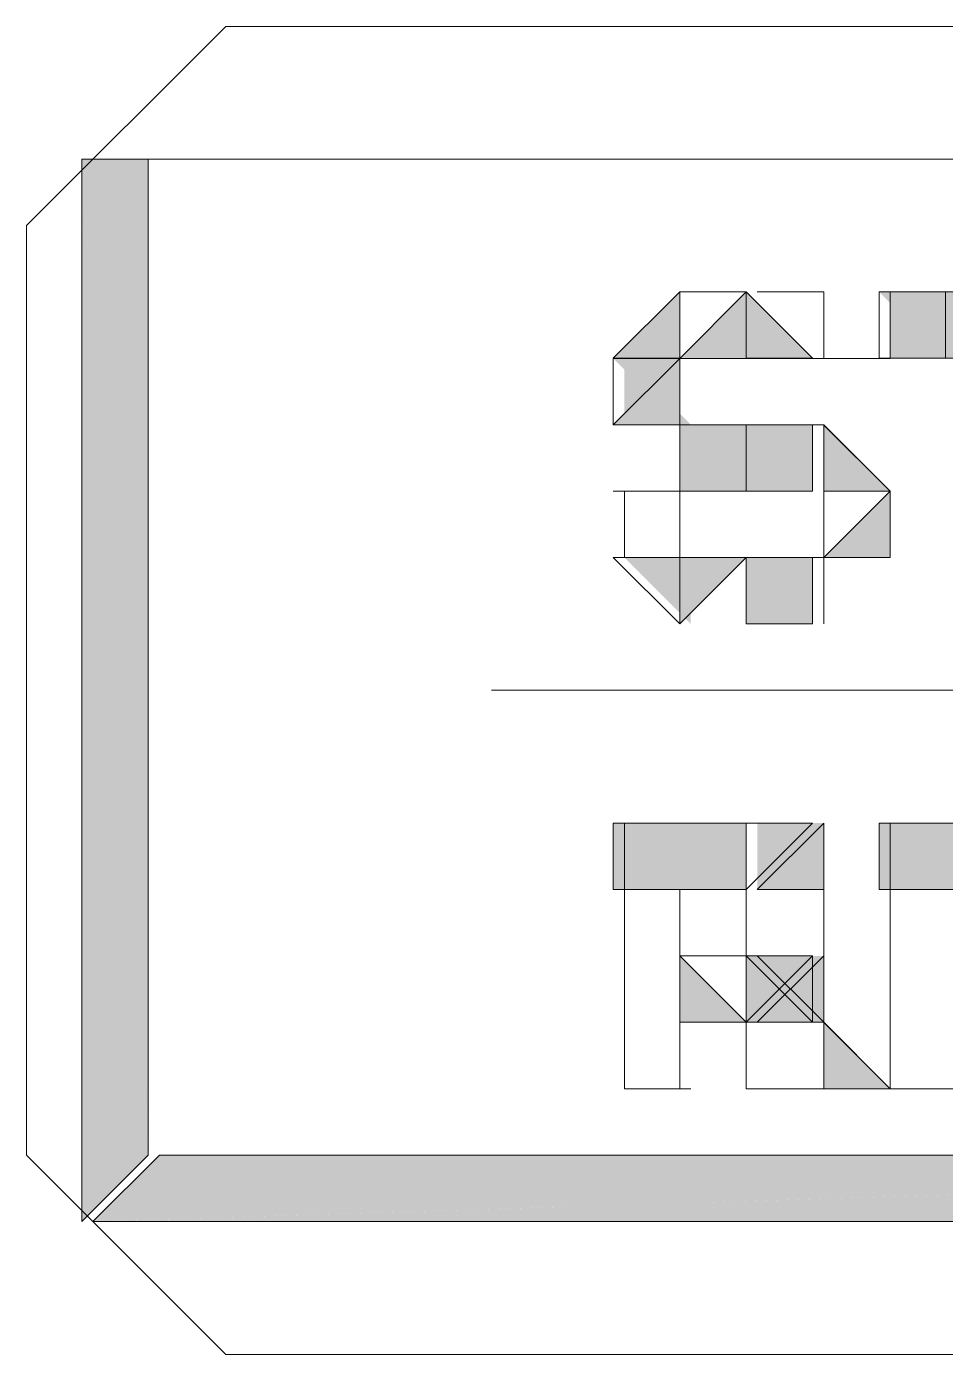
# Model space of a CAD drawing. Header units: millimetres. Extents: x 41 to 1635, y 11 to 1528.
# Drawn here: x 1472.69 to 1478.49, y 1283.8 to 1292.19 of the extents above; entities that cross this region are included whole.
import ezdxf

# ---------------------------------------------------------------- set-up
doc = ezdxf.new("R2010")
doc.units = ezdxf.units.MM
doc.header["$LTSCALE"] = 8
for name, color, linetype in [('1', 7, 'CONTINUOUS'), ('PDF2_Geometry', 7, 'CONTINUOUS'), ('PDF2_Solid Fills', 7, 'CONTINUOUS')]:
    doc.layers.add(name, color=color, linetype=linetype)

# ---------------------------------------------------------------- blocks, each defined once
blk = doc.blocks.new('Sinee')
at = {"layer": 'PDF2_Geometry', "lineweight": 5}
for points in [[(242.4409, -242.8709), (241.1828, -244.1289), (229.0225, -244.1289), (227.7644, -242.8709), (227.7644, -237), (229.0225, -235.7427), (241.1828, -235.7427), (242.4409, -237)], [(228.1138, -243.2896), (228.5331, -242.8703), (228.5331, -236.58), (228.1138, -236.58)], [(228.1138, -236.58), (241.9523, -236.58)], [(228.5332, -236.58), (241.9516, -236.58), (241.5323, -236.58)], [(231.888, -237.4186), (231.4687, -237.8379), (231.888, -237.8379)], [(232.3072, -237.4186), (231.8879, -237.4186)], [(232.3072, -237.4186), (231.8879, -237.4186)], [(231.888, -237.4186), (231.888, -237.4186)], [(231.888, -237.4186), (231.888, -237.4186)], [(231.888, -237.4186), (231.888, -237.8379)], [(231.888, -237.8381), (232.3072, -237.4188)], [(231.888, -237.8381), (232.3072, -237.8381), (232.3072, -237.4188)], [(232.3072, -237.4186), (232.3072, -237.8379), (232.3072, -237.4186)], [(232.3072, -237.4186), (232.3072, -237.4186)], [(232.3072, -237.4186), (232.3072, -237.4186)], [(232.3072, -237.4186), (232.3072, -237.8379), (232.7264, -237.8379)], [(232.3072, -237.8381), (232.3072, -237.4188), (232.3072, -237.8381)], [(232.7966, -237.4186), (232.3773, -237.4186)], [(232.7966, -237.4186), (232.3773, -237.4186)], [(232.7966, -237.4186), (232.7966, -237.4186)], [(232.7966, -237.8381), (232.7966, -237.4188)], [(232.7966, -237.8381), (232.7966, -237.4188)], [(233.5653, -237.4186), (233.146, -237.4186), (233.146, -237.8379), (233.5653, -237.8379)], [(234.0545, -237.4186), (233.2158, -237.4186), (233.2158, -237.8379), (234.0545, -237.8379)], [(234.8933, -237.4186), (233.2159, -237.4186)], [(234.8933, -237.4186), (233.2159, -237.4186)], [(231.888, -237.8381), (231.4687, -238.2574), (231.888, -238.2574)], [(231.8879, -237.8381), (231.4687, -237.8381), (231.4687, -238.2575), (231.8879, -238.2575)], [(231.888, -237.8381), (231.4687, -237.8381), (231.888, -237.8381)], [(231.5383, -237.8381), (231.9576, -237.8381), (231.5383, -237.8381)], [(231.888, -238.2574), (231.888, -237.8381)], [(231.888, -238.2574), (231.888, -237.8381)], [(231.888, -237.8381), (231.888, -237.8381)], [(231.888, -237.8381), (231.888, -237.8381)], [(231.888, -237.8381), (231.888, -237.8381)], [(231.888, -237.8381), (232.3072, -237.8381)], [(231.888, -237.8381), (231.888, -237.8381)], [(231.888, -237.8381), (231.888, -237.8381)], [(232.3072, -237.8381), (232.7264, -237.8381), (232.3072, -237.8381)], [(232.3072, -237.8381), (232.7264, -237.8381)], [(232.7966, -237.8381), (232.3773, -237.8381), (232.7966, -237.8381)], [(233.2158, -237.8381), (232.7965, -237.8381)], [(232.7966, -237.8381), (232.7966, -237.8381)], [(232.7966, -237.8381), (232.7966, -237.8381)], [(232.7966, -237.8381), (232.7966, -237.8381)], [(232.7966, -237.8381), (233.2159, -237.8381), (232.7966, -237.8381)], [(232.7966, -237.8381), (232.7966, -237.8381)], [(232.7966, -237.8381), (232.7966, -237.8381)], [(231.888, -238.2574), (231.4687, -238.2574), (231.888, -238.2574)], [(231.5383, -238.2574), (231.9576, -238.2574)], [(231.5383, -238.2574), (231.9576, -238.2574), (231.5383, -238.2574)], [(232.3072, -238.2574), (231.8877, -238.2574), (231.8877, -238.6767), (232.3072, -238.6767)], [(232.3072, -238.2574), (231.8879, -238.2574)], [(232.3072, -238.2574), (231.8879, -238.2574)], [(232.3072, -238.2574), (231.8879, -238.2574)], [(231.888, -238.2574), (231.888, -238.2574)], [(231.888, -238.2574), (231.888, -238.6767)], [(231.888, -238.2574), (232.3072, -238.2574), (231.888, -238.2574)], [(232.3072, -238.2574), (232.3072, -238.6767), (232.3072, -238.2574)], [(232.3072, -238.2574), (232.3072, -238.2574)], [(232.3072, -238.2574), (232.3072, -238.2574)], [(232.7264, -238.2574), (232.3072, -238.2574), (232.3072, -238.6767), (232.7264, -238.6767)], [(232.3072, -238.6767), (232.3072, -238.2575), (232.3072, -238.6767)], [(232.7966, -238.2574), (232.3773, -238.2574)], [(232.7966, -238.2574), (232.3773, -238.2574)], [(233.2158, -238.6767), (232.7965, -238.2575)], [(232.7966, -238.2574), (232.7966, -238.2574)], [(232.7966, -238.2574), (232.7966, -238.2574)], [(232.7966, -238.6767), (233.2159, -238.6767), (232.7966, -238.2575)], [(231.888, -238.6767), (231.4687, -238.6767)], [(231.888, -238.6767), (231.4687, -238.6767)], [(231.5383, -238.6767), (231.5383, -239.096)], [(231.5383, -238.6767), (231.5383, -239.096)], [(231.888, -239.096), (231.888, -238.6768)], [(231.888, -239.096), (231.888, -238.6768)], [(233.2158, -238.6767), (232.7965, -238.6767)], [(233.2158, -238.6767), (232.7965, -238.6767), (233.2158, -238.6767)], [(232.7966, -238.6767), (232.7966, -238.6767)], [(232.7966, -238.6767), (232.7966, -238.6767)], [(232.7966, -238.6767), (232.7966, -238.6767)], [(232.7966, -238.6767), (232.7966, -238.6767)], [(232.7966, -238.6767), (232.7966, -238.6767)], [(232.7966, -238.6767), (232.7966, -238.6767)], [(232.7966, -238.6767), (232.7966, -239.096)], [(232.7966, -239.096), (232.7966, -238.6768), (232.7966, -239.096)], [(232.7966, -239.096), (233.2159, -239.096), (233.2159, -238.6768)], [(233.2158, -239.096), (233.2158, -238.6768)], [(233.2158, -239.096), (233.2158, -238.6768)], [(233.2158, -239.096), (233.2158, -238.6768), (233.2158, -239.096)], [(231.888, -239.096), (231.4687, -239.096), (231.888, -239.096)], [(231.888, -239.096), (231.4687, -239.096), (231.888, -239.5153)], [(231.5383, -239.096), (231.9576, -239.096)], [(231.5383, -239.096), (231.9576, -239.096), (231.5383, -239.096)], [(232.3072, -239.096), (231.8879, -239.096)], [(231.888, -239.096), (232.3072, -239.096), (231.888, -239.096)], [(231.888, -239.096), (231.888, -239.5153), (232.3072, -239.096)], [(231.888, -239.096), (231.888, -239.096)], [(231.888, -239.096), (231.888, -239.096)], [(231.888, -239.5154), (232.3072, -239.0961), (231.888, -239.5154)], [(232.7264, -239.096), (232.3072, -239.096), (232.3072, -239.5153), (232.7264, -239.5153)], [(232.3072, -239.096), (232.3072, -239.5153), (232.3072, -239.096)], [(232.3072, -239.096), (232.3072, -239.096)], [(232.3072, -239.096), (232.3072, -239.096)], [(232.3072, -239.5154), (232.3072, -239.0961), (232.3072, -239.5154)], [(232.7966, -239.096), (232.3773, -239.096)], [(232.7966, -239.096), (232.3773, -239.096)], [(232.7966, -239.096), (232.7966, -239.5153), (232.7966, -239.096)], [(232.7966, -239.096), (232.7966, -239.096)], [(232.7966, -239.096), (232.7966, -239.096)], [(232.7966, -239.096), (232.7966, -239.096)], [(232.7966, -239.096), (233.2159, -239.096)], [(232.7966, -239.5154), (232.7966, -239.0961)], [(230.6998, -239.9347), (233.6352, -239.9347)], [(230.6998, -239.9347), (239.5054, -239.9347)], [(230.6998, -239.9347), (239.5054, -239.9347)], [(230.6998, -239.9347), (239.5054, -239.9347)], [(230.6998, -239.9347), (239.5054, -239.9347)], [(230.6998, -239.9347), (239.5054, -239.9347)], [(230.6998, -239.9347), (239.5054, -239.9347)], [(230.6998, -239.9347), (233.6352, -239.9347)], [(230.6998, -239.9347), (239.5054, -239.9347)], [(230.6998, -239.9347), (239.5054, -239.9347)], [(230.6998, -239.9347), (239.5054, -239.9347)], [(230.6998, -239.9347), (239.5054, -239.9347)], [(230.6998, -239.9347), (239.5054, -239.9347)], [(230.6998, -239.9347), (239.5054, -239.9347)], [(232.3072, -239.9347), (235.6619, -239.9347)], [(232.3072, -239.9347), (235.6619, -239.9347)], [(231.4685, -241.1928), (232.3074, -241.1928), (232.3074, -240.7735), (231.4685, -240.7735)], [(231.5383, -241.1928), (231.5383, -240.7735), (231.5383, -242.4508)], [(231.5383, -240.7735), (231.5383, -242.4509)], [(231.5383, -241.1928), (231.5383, -240.7735), (231.5383, -242.4508)], [(232.3072, -241.1928), (232.7264, -240.7735), (232.3072, -241.1928)], [(232.3072, -241.1928), (232.7264, -240.7735), (232.3072, -240.7735)], [(232.3072, -241.1928), (232.3072, -240.7735), (232.3072, -241.1928)], [(232.3072, -240.7735), (232.3072, -241.1928), (232.3072, -240.7735)], [(232.3072, -241.1928), (232.3072, -240.7735), (232.3072, -241.1928)], [(232.3072, -240.7735), (232.3072, -241.1928), (232.3072, -240.7735)], [(232.3072, -241.1928), (232.3072, -240.7735), (232.3072, -241.1928)], [(232.3072, -240.7735), (232.3072, -241.1928), (232.3072, -240.7735)], [(232.3072, -241.1928), (232.3072, -240.7735), (232.3072, -241.1928)], [(232.3072, -240.7735), (232.3072, -241.1928), (232.3072, -240.7735)], [(232.3072, -241.1928), (232.3072, -240.7735), (232.3072, -241.1928)], [(232.3072, -240.7735), (232.3072, -241.1928), (232.3072, -240.7735)], [(232.3072, -241.1928), (232.3072, -240.7735), (232.3072, -241.1928)], [(232.3072, -240.7735), (232.3072, -241.1928), (232.3072, -240.7735)], [(232.3072, -241.1928), (232.3072, -240.7735), (232.3072, -241.1928)], [(232.3072, -240.7735), (232.3072, -241.1928), (232.3072, -240.7735)], [(232.3072, -241.1928), (232.3072, -240.7735), (232.3072, -241.1928)], [(232.3072, -240.7735), (232.3072, -241.1928), (232.3072, -240.7735)], [(232.3072, -241.1928), (232.3072, -240.7735), (232.3072, -241.1928)], [(232.3072, -240.7735), (232.3072, -241.1928), (232.3072, -240.7735)], [(232.3072, -241.1928), (232.3072, -240.7735), (232.3072, -241.1928)], [(232.3072, -240.7735), (232.3072, -241.1928), (232.3072, -240.7735)], [(232.3072, -241.1928), (232.3072, -240.7735), (232.3072, -241.1928)], [(232.3072, -240.7735), (232.3072, -241.1928), (232.3072, -240.7735)], [(232.7966, -240.7735), (232.3773, -241.1928), (232.7966, -240.7735)], [(232.7966, -241.1928), (232.7966, -240.7735), (232.3773, -241.1928)], [(232.7966, -241.1928), (232.7966, -240.7735)], [(232.7966, -241.1928), (232.7966, -240.7735), (232.7966, -241.1928)], [(232.7966, -240.7735), (232.7966, -241.1928), (232.7966, -240.7735)], [(232.7966, -241.1928), (232.7966, -240.7735), (232.7966, -241.1928)], [(232.7966, -240.7735), (232.7966, -241.1928), (232.7966, -240.7735)], [(232.7966, -241.1928), (232.7966, -240.7735), (232.7966, -241.1928)], [(232.7966, -240.7735), (232.7966, -241.1928), (232.7966, -240.7735)], [(232.7966, -241.1928), (232.7966, -240.7735), (232.7966, -241.1928)], [(232.7966, -240.7735), (232.7966, -241.1928), (232.7966, -240.7735)], [(232.7966, -241.1928), (232.7966, -240.7735), (232.7966, -241.1928)], [(232.7966, -240.7735), (232.7966, -241.1928), (232.7966, -240.7735)], [(233.1461, -241.1928), (234.4041, -241.1928), (234.4041, -240.7735), (233.1461, -240.7735)], [(233.2158, -241.1928), (233.2158, -240.7735), (233.2158, -242.4508)], [(233.2158, -240.7735), (233.2158, -242.4509)], [(233.2158, -241.1928), (233.2158, -240.7735), (233.2158, -242.4508)], [(231.888, -241.1928), (232.3072, -241.1928)], [(231.888, -241.1928), (232.3072, -241.1928)], [(231.888, -241.6121), (231.888, -241.1929)], [(231.888, -241.6121), (231.888, -241.1929)], [(232.3072, -241.1928), (232.3072, -241.1928)], [(232.3072, -241.1928), (232.3072, -241.1928)], [(232.3072, -241.1928), (232.3072, -241.1928)], [(232.3072, -241.1928), (232.3072, -241.1928)], [(232.3072, -241.1928), (232.3072, -241.1928)], [(232.3072, -241.1928), (232.3072, -241.1928)], [(232.3072, -241.1928), (232.3072, -241.1928)], [(232.3072, -241.1928), (232.3072, -241.1928)], [(232.3072, -241.1928), (232.3072, -241.1928)], [(232.3072, -241.1928), (232.3072, -241.1928)], [(232.3072, -241.1928), (232.3072, -241.1928)], [(232.3072, -241.1928), (232.3072, -241.1928)], [(232.3072, -241.1928), (232.3072, -241.1928)], [(232.3072, -241.1928), (232.3072, -241.1928)], [(232.3072, -241.1928), (232.3072, -241.1928)], [(232.3072, -241.1928), (232.3072, -241.1928)], [(232.3072, -241.1928), (232.3072, -241.1928)], [(232.3072, -241.1928), (232.3072, -241.1928)], [(232.3072, -241.1928), (232.3072, -241.1928)], [(232.3072, -241.1928), (232.3072, -241.1928)], [(232.3072, -241.1928), (232.3072, -241.1928)], [(232.3072, -241.1928), (232.3072, -241.1928)], [(232.3072, -241.1928), (232.3072, -241.1928)], [(232.3072, -241.1928), (232.3072, -241.1928)], [(232.3072, -241.1928), (232.3072, -241.1928)], [(232.3072, -241.1928), (232.3072, -241.1928)], [(232.3072, -241.1928), (232.3072, -241.612)], [(232.3072, -241.1928), (232.3072, -241.612), (232.3072, -241.1928)], [(232.3072, -241.1928), (232.3072, -241.612)], [(232.3072, -241.1928), (232.3072, -241.1928)], [(232.3072, -241.1928), (232.3072, -241.1928)], [(232.3072, -241.6121), (232.3072, -241.1929), (232.3072, -241.6121)], [(232.7966, -241.1928), (232.7966, -241.612), (232.7966, -241.1928)], [(232.7966, -241.1928), (232.7966, -241.1928)], [(232.7966, -241.1928), (232.7966, -241.1928)], [(232.7966, -241.1928), (232.7966, -241.1928)], [(232.7966, -241.1928), (232.7966, -241.1928)], [(232.7966, -241.1928), (232.7966, -241.1928)], [(232.7966, -241.1928), (232.7966, -241.1928)], [(232.7966, -241.1928), (232.7966, -241.1928)], [(232.7966, -241.1928), (232.7966, -241.1928)], [(232.7966, -241.1928), (232.7966, -241.1928)], [(232.7966, -241.1928), (232.7966, -241.1928)], [(232.7966, -241.1928), (232.7966, -241.1928)], [(232.7966, -241.1928), (232.7966, -241.1928)], [(232.7966, -241.1928), (232.7966, -241.1928)], [(232.7966, -241.1928), (232.7966, -241.1928)], [(232.7966, -241.1928), (232.7966, -241.1928)], [(232.7966, -241.1928), (232.7966, -241.1928)], [(232.7966, -241.1928), (232.7966, -241.1928)], [(232.7966, -241.1928), (232.7966, -241.1928)], [(232.7966, -241.1928), (232.7966, -241.1928)], [(232.7966, -241.1928), (232.7966, -241.1928)], [(232.7966, -241.1928), (232.7966, -241.1928)], [(232.7966, -241.1928), (232.7966, -241.1928)], [(232.7966, -241.1928), (232.7966, -241.1928)], [(232.7966, -241.1928), (232.7966, -241.1928)], [(232.7966, -241.1928), (232.7966, -241.1928)], [(232.7966, -241.1928), (232.7966, -241.1928)], [(232.7966, -241.1928), (232.7966, -241.1928)], [(232.7966, -241.1928), (232.7966, -241.1928)], [(232.7966, -241.1928), (232.7966, -241.1928)], [(232.7966, -241.1928), (232.7966, -241.1928)], [(232.7966, -241.1928), (232.7966, -241.1928)], [(232.7966, -241.1928), (232.7966, -241.1928)], [(232.7966, -241.1928), (232.7966, -241.1928)], [(232.7966, -241.1928), (232.7966, -241.1928)], [(232.7966, -241.1928), (232.7966, -241.1928)], [(232.7966, -241.6121), (232.7966, -241.1929)], [(232.7966, -241.6121), (232.7966, -241.1929), (232.7966, -241.6121)], [(232.7966, -241.6121), (232.7966, -241.1929)], [(232.3072, -241.6121), (231.8879, -241.6121)], [(232.3072, -241.6121), (231.8879, -241.6121)], [(231.888, -241.6121), (231.888, -242.0314), (231.888, -241.6121)], [(231.888, -241.6121), (231.888, -242.0314), (231.888, -241.6121)], [(231.888, -241.6121), (231.888, -242.0314), (231.888, -241.6121)], [(231.888, -241.6121), (231.888, -242.0314), (231.888, -241.6121)], [(231.888, -241.6121), (231.888, -242.0314), (232.3072, -242.0314)], [(231.888, -242.4508), (231.888, -241.6121)], [(231.888, -242.4508), (231.888, -241.6121), (231.888, -242.0315)], [(231.888, -242.0315), (231.888, -241.6122)], [(231.888, -242.0315), (231.888, -241.6122), (231.888, -242.0315)], [(231.888, -242.0315), (231.888, -241.6122), (231.888, -242.0315)], [(231.888, -242.0315), (231.888, -241.6122), (231.888, -242.0315)], [(231.888, -242.0315), (231.888, -241.6122), (231.888, -242.0315)], [(232.3072, -241.6121), (232.3072, -242.0314), (232.3072, -241.6121)], [(232.3072, -241.6121), (232.3072, -242.0314), (232.3072, -241.6121)], [(232.3072, -241.6121), (232.3072, -241.6121)], [(232.3072, -241.6121), (232.3072, -242.0314)], [(232.3072, -241.6121), (232.3072, -242.0314), (232.3072, -241.6121)], [(232.3072, -241.6121), (232.3072, -242.0314), (232.3072, -241.6121)], [(232.3072, -241.6121), (232.3072, -242.0314), (232.3072, -241.6121)], [(232.3072, -241.6121), (232.3072, -242.0314), (232.7264, -242.0314)], [(232.3072, -241.6121), (232.7264, -242.0314), (232.3072, -241.6121)], [(232.3072, -241.6121), (232.7264, -242.0314), (232.7264, -241.6121)], [(232.3072, -241.6121), (232.3072, -241.6121)], [(232.3072, -241.6121), (232.3072, -241.6121)], [(232.3072, -241.6121), (232.3072, -241.6121)], [(232.3072, -241.6121), (232.3072, -241.6121)], [(232.3072, -241.6121), (232.3072, -241.6121)], [(232.3072, -241.6121), (232.3072, -241.6121)], [(232.3072, -241.6121), (232.3072, -241.6121)], [(232.3072, -241.6121), (232.3072, -241.6121)], [(232.3072, -241.6121), (232.3072, -241.6121)], [(232.3072, -241.6121), (232.3072, -241.6121)], [(232.3072, -241.6121), (232.3072, -241.6121)], [(232.3072, -241.6121), (232.3072, -241.6121)], [(232.3072, -241.6121), (232.3072, -241.6121)], [(232.3072, -241.6121), (232.3072, -241.6121)], [(232.3072, -241.6121), (232.3072, -241.6121)], [(232.3072, -241.6121), (232.3072, -241.6121)], [(232.3072, -241.6121), (232.3072, -241.6121)], [(232.3072, -241.6121), (232.3072, -241.6121)], [(232.3072, -241.6121), (232.3072, -241.6121)], [(232.3072, -241.6121), (232.3072, -241.6121)], [(232.3072, -241.6121), (232.3072, -241.6121)], [(232.3072, -241.6121), (232.3072, -241.6121)], [(232.3072, -241.6121), (232.3072, -241.6121)], [(232.3072, -241.6121), (232.3072, -241.6121)], [(232.3072, -242.0315), (232.7264, -241.6122), (232.3072, -242.0315)], [(232.3072, -242.0315), (232.7264, -241.6122), (232.3072, -242.0315)], [(232.3072, -242.0315), (232.7264, -241.6122), (232.3072, -242.0315)], [(232.3072, -242.0315), (232.7264, -241.6122), (232.3072, -241.6122)], [(232.3072, -242.0315), (232.3072, -241.6122), (232.3072, -242.0315)], [(232.3072, -242.0315), (232.3072, -241.6122), (232.3072, -242.0315)], [(232.3072, -242.0315), (232.3072, -241.6122), (232.3072, -242.0315)], [(232.3072, -242.0315), (232.3072, -241.6122), (232.3072, -242.0315)], [(232.7966, -241.6121), (232.3773, -242.0314), (232.7966, -241.6121)], [(232.7966, -241.6121), (232.3773, -242.0314), (232.7966, -241.6121)], [(232.7966, -241.6121), (232.3773, -242.0314), (232.7966, -241.6121)], [(232.7966, -242.0315), (232.7966, -241.6122), (232.3773, -242.0315)], [(232.7966, -242.0315), (232.3773, -241.6122), (232.7966, -242.0315)], [(232.7966, -241.6121), (232.7966, -242.0314), (232.7966, -241.6121)], [(232.7966, -241.6121), (232.7966, -241.6121)], [(232.7966, -241.6121), (232.7966, -241.6121)], [(232.7966, -241.6121), (232.7966, -241.6121)], [(232.7966, -241.6121), (232.7966, -241.6121)], [(232.7966, -241.6121), (232.7966, -241.6121)], [(232.7966, -241.6121), (232.7966, -241.6121)], [(232.7966, -241.6121), (232.7966, -241.6121)], [(232.7966, -241.6121), (232.7966, -241.6121)], [(232.7966, -241.6121), (232.7966, -241.6121)], [(232.7966, -241.6121), (232.7966, -241.6121)], [(232.7966, -241.6121), (232.7966, -241.6121)], [(232.7966, -241.6121), (232.7966, -241.6121)], [(232.7966, -241.6121), (232.7966, -241.6121)], [(232.7966, -241.6121), (232.7966, -241.6121)], [(232.7966, -241.6121), (232.7966, -241.6121)], [(232.7966, -241.6121), (232.7966, -241.6121)], [(232.7966, -241.6121), (232.7966, -241.6121)], [(232.7966, -241.6121), (232.7966, -241.6121)], [(232.7966, -241.6121), (232.7966, -241.6121)], [(232.7966, -241.6121), (232.7966, -241.6121)], [(232.7966, -241.6121), (232.7966, -241.6121)], [(232.7966, -241.6121), (232.7966, -241.6121)], [(232.7966, -241.6121), (232.7966, -241.6121)], [(232.7966, -241.6121), (232.7966, -241.6121)], [(232.7966, -241.6121), (232.7966, -241.6121)], [(232.7966, -241.6121), (232.7966, -241.6121)], [(232.7966, -241.6121), (232.7966, -241.6121)], [(232.7966, -241.6121), (232.7966, -241.6121)], [(232.7966, -241.6121), (232.7966, -241.6121)], [(232.7966, -241.6121), (232.7966, -241.6121)], [(232.7966, -241.6121), (232.7966, -241.6121)], [(232.7966, -241.6121), (232.7966, -241.6121)], [(232.7966, -241.6121), (232.7966, -241.6121)], [(232.7966, -241.6121), (232.7966, -241.6121)], [(232.7966, -241.6121), (232.7966, -241.6121)], [(232.7966, -241.6121), (232.7966, -241.6121)], [(232.7966, -242.0315), (232.7966, -241.6122)], [(232.7966, -242.0315), (232.7966, -241.6122), (232.7966, -242.0315)], [(232.7966, -242.0315), (232.7966, -241.6122)], [(232.3072, -242.0315), (231.8879, -242.0315), (232.3072, -242.0315)], [(232.3072, -242.0315), (231.8879, -242.0315), (232.3072, -242.0315)], [(232.3072, -242.0315), (231.8879, -242.0315), (232.3072, -242.0315)], [(232.3072, -242.0315), (231.8879, -242.0315), (232.3072, -242.0315)], [(232.3072, -242.0315), (231.8879, -242.0315), (232.3072, -242.0315)], [(232.3072, -242.0315), (231.8879, -242.0315), (232.3072, -242.0315)], [(231.888, -242.0315), (231.888, -242.0315)], [(231.888, -242.0315), (232.3072, -242.0315), (231.888, -242.0315)], [(231.888, -242.0315), (232.3072, -242.0315), (231.888, -242.0315)], [(231.888, -242.0315), (232.3072, -242.0315), (231.888, -242.0315)], [(231.888, -242.0315), (232.3072, -242.0315), (231.888, -242.0315)], [(231.888, -242.0315), (232.3072, -242.0315), (231.888, -242.0315)], [(231.888, -242.0315), (232.3072, -242.0315), (231.888, -242.0315)], [(231.888, -242.0315), (232.3072, -242.0315)], [(232.3072, -242.0315), (232.3072, -242.4508)], [(232.3072, -242.0315), (232.3072, -242.4508)], [(233.2158, -242.4508), (232.7965, -242.0315)], [(232.7966, -242.4508), (233.2159, -242.4508), (232.7966, -242.0315)], [(232.7966, -242.0315), (232.7966, -242.0315)], [(232.7966, -242.0315), (232.7966, -242.0315)], [(232.7966, -242.0315), (232.7966, -242.0315)], [(232.7966, -242.0315), (232.7966, -242.0315)], [(232.7966, -242.0315), (232.7966, -242.0315)], [(232.7966, -242.0315), (232.7966, -242.0315)], [(232.7966, -242.0315), (232.7966, -242.0315)], [(232.7966, -242.0315), (232.7966, -242.0315)], [(232.7966, -242.0315), (232.7966, -242.0315)], [(232.7966, -242.0315), (232.7966, -242.0315)], [(232.7966, -242.0315), (232.7966, -242.0315)], [(232.7966, -242.0315), (232.7966, -242.0315)], [(232.7966, -242.0315), (232.7966, -242.0315)], [(232.7966, -242.0315), (232.7966, -242.0315)], [(232.7966, -242.0315), (232.7966, -242.0315)], [(232.7966, -242.0315), (232.7966, -242.0315)], [(232.7966, -242.0315), (232.7966, -242.0315)], [(231.5383, -242.4508), (231.9576, -242.4508)], [(231.5383, -242.4508), (231.9576, -242.4508)], [(232.3072, -242.4508), (232.7264, -242.4508)], [(232.3072, -242.4508), (233.1458, -242.4508)], [(233.2158, -242.4508), (234.4738, -242.4508)], [(233.2158, -242.4508), (234.4738, -242.4508)], [(242.0221, -243.2896), (241.6029, -242.8703), (228.6037, -242.8703), (228.1837, -243.2896)]]:
    blk.add_lwpolyline(points, close=True, dxfattribs=at)
for points in [[(228.1138, -236.58), (241.9523, -236.58), (228.1138, -236.58)], [(232.3072, -237.4186), (231.8879, -237.4186), (232.3072, -237.4186)], [(231.888, -237.4186), (231.888, -237.4186)], [(232.3072, -237.4186), (232.3072, -237.8379), (232.3072, -237.4186)], [(232.3072, -237.4186), (232.3072, -237.4186)], [(232.7966, -237.4186), (232.3773, -237.4186), (232.7966, -237.4186)], [(232.7966, -237.8381), (232.7966, -237.4188), (232.7966, -237.8381)], [(232.7966, -237.8381), (232.7966, -237.4188), (232.7966, -237.8381)], [(234.8933, -237.4186), (233.2159, -237.4186), (234.8933, -237.4186)], [(231.888, -237.8381), (231.4687, -237.8381), (231.888, -237.8381)], [(231.888, -238.2574), (231.888, -237.8381), (231.888, -238.2574)], [(231.888, -237.8381), (231.888, -237.8381)], [(231.888, -237.8381), (232.3072, -237.8381), (231.888, -237.8381)], [(231.888, -237.8381), (231.888, -237.8381)], [(232.7966, -237.8381), (232.3773, -237.8381), (232.7966, -237.8381)], [(232.7966, -237.8381), (232.7966, -237.8381)], [(232.7966, -237.8381), (233.2159, -237.8381), (232.7966, -237.8381)], [(232.7966, -237.8381), (232.7966, -237.8381)], [(231.888, -238.2574), (231.4687, -238.2574), (231.888, -238.2574)], [(232.3072, -238.2574), (231.8879, -238.2574), (232.3072, -238.2574)], [(231.888, -238.2574), (231.888, -238.6767), (231.888, -238.2574)], [(231.888, -238.2574), (232.3072, -238.2574), (231.888, -238.2574)], [(232.3072, -238.2574), (232.3072, -238.6767), (232.3072, -238.2574)], [(232.3072, -238.2574), (232.3072, -238.2574)], [(232.7966, -238.2574), (232.3773, -238.2574), (232.7966, -238.2574)], [(232.7966, -238.2574), (232.7966, -238.2574)], [(231.888, -238.6767), (231.4687, -238.6767), (231.888, -238.6767)], [(231.5383, -238.6767), (231.5383, -239.096), (231.5383, -238.6767)], [(231.888, -239.096), (231.888, -238.6768), (231.888, -239.096)], [(233.2158, -238.6767), (232.7965, -238.6767), (233.2158, -238.6767)], [(232.7966, -238.6767), (232.7966, -238.6767)], [(232.7966, -238.6767), (232.7966, -238.6767)], [(232.7966, -238.6767), (232.7966, -238.6767)], [(232.7966, -239.096), (232.7966, -238.6768), (232.7966, -239.096)], [(233.2158, -239.096), (233.2158, -238.6768), (233.2158, -239.096)], [(231.5383, -239.096), (231.9576, -239.096), (231.5383, -239.096)], [(231.888, -239.096), (232.3072, -239.096), (231.888, -239.096)], [(231.888, -239.096), (231.888, -239.096)], [(232.3072, -239.096), (232.3072, -239.5153), (232.3072, -239.096)], [(232.3072, -239.096), (232.3072, -239.096)], [(232.7966, -239.096), (232.3773, -239.096), (232.7966, -239.096)], [(232.7966, -239.096), (232.7966, -239.5153), (232.7966, -239.096)], [(232.7966, -239.096), (232.7966, -239.096)], [(232.7966, -239.096), (233.2159, -239.096), (232.7966, -239.096)], [(230.6998, -239.9347), (233.6352, -239.9347), (230.6998, -239.9347)], [(230.6998, -239.9347), (239.5054, -239.9347), (230.6998, -239.9347)], [(230.6998, -239.9347), (239.5054, -239.9347), (230.6998, -239.9347)], [(230.6998, -239.9347), (239.5054, -239.9347), (230.6998, -239.9347)], [(230.6998, -239.9347), (239.5054, -239.9347), (230.6998, -239.9347)], [(230.6998, -239.9347), (239.5054, -239.9347), (230.6998, -239.9347)], [(230.6998, -239.9347), (239.5054, -239.9347), (230.6998, -239.9347)], [(230.6998, -239.9347), (233.6352, -239.9347), (230.6998, -239.9347)], [(230.6998, -239.9347), (239.5054, -239.9347), (230.6998, -239.9347)], [(230.6998, -239.9347), (239.5054, -239.9347), (230.6998, -239.9347)], [(230.6998, -239.9347), (239.5054, -239.9347), (230.6998, -239.9347)], [(230.6998, -239.9347), (239.5054, -239.9347), (230.6998, -239.9347)], [(230.6998, -239.9347), (239.5054, -239.9347), (230.6998, -239.9347)], [(230.6998, -239.9347), (239.5054, -239.9347), (230.6998, -239.9347)], [(232.3072, -239.9347), (235.6619, -239.9347), (232.3072, -239.9347)], [(232.3072, -239.9347), (235.6619, -239.9347), (232.3072, -239.9347)], [(232.3072, -241.1928), (232.3072, -240.7735), (232.3072, -241.1928)], [(232.3072, -241.1928), (232.3072, -240.7735), (232.3072, -241.1928)], [(232.3072, -241.1928), (232.3072, -240.7735), (232.3072, -241.1928)], [(232.3072, -241.1928), (232.3072, -240.7735), (232.3072, -241.1928)], [(232.3072, -241.1928), (232.3072, -240.7735), (232.3072, -241.1928)], [(232.3072, -241.1928), (232.3072, -240.7735), (232.3072, -241.1928)], [(232.3072, -241.1928), (232.3072, -240.7735), (232.3072, -241.1928)], [(232.3072, -241.1928), (232.3072, -240.7735), (232.3072, -241.1928)], [(232.3072, -241.1928), (232.3072, -240.7735), (232.3072, -241.1928)], [(232.3072, -241.1928), (232.3072, -240.7735), (232.3072, -241.1928)], [(232.3072, -241.1928), (232.3072, -240.7735), (232.3072, -241.1928)], [(232.7966, -241.1928), (232.7966, -240.7735), (232.7966, -241.1928)], [(232.7966, -241.1928), (232.7966, -240.7735), (232.7966, -241.1928)], [(232.7966, -241.1928), (232.7966, -240.7735), (232.7966, -241.1928)], [(232.7966, -241.1928), (232.7966, -240.7735), (232.7966, -241.1928)], [(232.7966, -241.1928), (232.7966, -240.7735), (232.7966, -241.1928)], [(232.7966, -241.1928), (232.7966, -240.7735), (232.7966, -241.1928)], [(231.888, -241.1928), (232.3072, -241.1928), (231.888, -241.1928)], [(231.888, -241.6121), (231.888, -241.1929), (231.888, -241.6121)], [(232.3072, -241.1928), (232.3072, -241.1928)], [(232.3072, -241.1928), (232.3072, -241.1928)], [(232.3072, -241.1928), (232.3072, -241.1928)], [(232.3072, -241.1928), (232.3072, -241.1928)], [(232.3072, -241.1928), (232.3072, -241.1928)], [(232.3072, -241.1928), (232.3072, -241.1928)], [(232.3072, -241.1928), (232.3072, -241.1928)], [(232.3072, -241.1928), (232.3072, -241.1928)], [(232.3072, -241.1928), (232.3072, -241.1928)], [(232.3072, -241.1928), (232.3072, -241.1928)], [(232.3072, -241.1928), (232.3072, -241.1928)], [(232.3072, -241.1928), (232.3072, -241.1928)], [(232.3072, -241.1928), (232.3072, -241.1928)], [(232.3072, -241.1928), (232.3072, -241.1928)], [(232.3072, -241.1928), (232.3072, -241.612), (232.3072, -241.1928)], [(232.3072, -241.1928), (232.3072, -241.1928)], [(232.3072, -241.6121), (232.3072, -241.1929), (232.3072, -241.6121)], [(232.7966, -241.1928), (232.7966, -241.612), (232.7966, -241.1928)], [(232.7966, -241.1928), (232.7966, -241.1928)], [(232.7966, -241.1928), (232.7966, -241.1928)], [(232.7966, -241.1928), (232.7966, -241.1928)], [(232.7966, -241.1928), (232.7966, -241.1928)], [(232.7966, -241.1928), (232.7966, -241.1928)], [(232.7966, -241.1928), (232.7966, -241.1928)], [(232.7966, -241.1928), (232.7966, -241.1928)], [(232.7966, -241.1928), (232.7966, -241.1928)], [(232.7966, -241.1928), (232.7966, -241.1928)], [(232.7966, -241.1928), (232.7966, -241.1928)], [(232.7966, -241.1928), (232.7966, -241.1928)], [(232.7966, -241.1928), (232.7966, -241.1928)], [(232.7966, -241.1928), (232.7966, -241.1928)], [(232.7966, -241.1928), (232.7966, -241.1928)], [(232.7966, -241.1928), (232.7966, -241.1928)], [(232.7966, -241.1928), (232.7966, -241.1928)], [(232.7966, -241.1928), (232.7966, -241.1928)], [(232.7966, -241.6121), (232.7966, -241.1929), (232.7966, -241.6121)], [(232.3072, -241.6121), (231.8879, -241.6121), (232.3072, -241.6121)], [(231.888, -241.6121), (231.888, -242.0314), (231.888, -241.6121)], [(231.888, -241.6121), (231.888, -242.0314), (231.888, -241.6121)], [(231.888, -241.6121), (231.888, -242.0314), (231.888, -241.6121)], [(231.888, -241.6121), (231.888, -242.0314), (231.888, -241.6121)], [(231.888, -242.4508), (231.888, -241.6121), (231.888, -242.4508)], [(231.888, -242.0315), (231.888, -241.6122), (231.888, -242.0315)], [(232.3072, -241.6121), (232.3072, -241.6121)], [(232.3072, -241.6121), (232.3072, -242.0314), (232.3072, -241.6121)], [(232.3072, -241.6121), (232.3072, -242.0314), (232.3072, -241.6121)], [(232.3072, -241.6121), (232.3072, -242.0314), (232.3072, -241.6121)], [(232.3072, -241.6121), (232.7264, -242.0314), (232.3072, -241.6121)], [(232.3072, -241.6121), (232.3072, -241.6121)], [(232.3072, -241.6121), (232.3072, -241.6121)], [(232.3072, -241.6121), (232.3072, -241.6121)], [(232.3072, -241.6121), (232.3072, -241.6121)], [(232.3072, -241.6121), (232.3072, -241.6121)], [(232.3072, -241.6121), (232.3072, -241.6121)], [(232.3072, -241.6121), (232.3072, -241.6121)], [(232.3072, -241.6121), (232.3072, -241.6121)], [(232.3072, -241.6121), (232.3072, -241.6121)], [(232.3072, -241.6121), (232.3072, -241.6121)], [(232.3072, -241.6121), (232.3072, -241.6121)], [(232.3072, -241.6121), (232.3072, -241.6121)], [(232.3072, -241.6121), (232.3072, -241.6121)], [(232.3072, -242.0315), (232.7264, -241.6122), (232.3072, -242.0315)], [(232.3072, -242.0315), (232.7264, -241.6122), (232.3072, -242.0315)], [(232.3072, -242.0315), (232.3072, -241.6122), (232.3072, -242.0315)], [(232.3072, -242.0315), (232.3072, -241.6122), (232.3072, -242.0315)], [(232.7966, -241.6121), (232.7966, -241.6121)], [(232.7966, -241.6121), (232.7966, -241.6121)], [(232.7966, -241.6121), (232.7966, -241.6121)], [(232.7966, -241.6121), (232.7966, -241.6121)], [(232.7966, -241.6121), (232.7966, -241.6121)], [(232.7966, -241.6121), (232.7966, -241.6121)], [(232.7966, -241.6121), (232.7966, -241.6121)], [(232.7966, -241.6121), (232.7966, -241.6121)], [(232.7966, -241.6121), (232.7966, -241.6121)], [(232.7966, -241.6121), (232.7966, -241.6121)], [(232.7966, -241.6121), (232.7966, -241.6121)], [(232.7966, -241.6121), (232.7966, -241.6121)], [(232.7966, -241.6121), (232.7966, -241.6121)], [(232.7966, -241.6121), (232.7966, -241.6121)], [(232.7966, -241.6121), (232.7966, -241.6121)], [(232.7966, -241.6121), (232.7966, -241.6121)], [(232.7966, -241.6121), (232.7966, -241.6121)], [(232.7966, -241.6121), (232.7966, -241.6121)], [(232.7966, -242.0315), (232.7966, -241.6122), (232.7966, -242.0315)], [(232.7966, -242.0315), (232.7966, -241.6122), (232.7966, -242.0315)], [(232.3072, -242.0315), (231.8879, -242.0315), (232.3072, -242.0315)], [(232.3072, -242.0315), (231.8879, -242.0315), (232.3072, -242.0315)], [(232.3072, -242.0315), (231.8879, -242.0315), (232.3072, -242.0315)], [(232.3072, -242.0315), (231.8879, -242.0315), (232.3072, -242.0315)], [(232.3072, -242.0315), (231.8879, -242.0315), (232.3072, -242.0315)], [(232.3072, -242.0315), (231.8879, -242.0315), (232.3072, -242.0315)], [(231.888, -242.0315), (231.888, -242.0315)], [(232.3072, -242.0315), (232.3072, -242.4508), (232.3072, -242.0315)], [(232.7966, -242.0315), (232.7966, -242.0315)], [(232.7966, -242.0315), (232.7966, -242.0315)], [(232.7966, -242.0315), (232.7966, -242.0315)], [(232.7966, -242.0315), (232.7966, -242.0315)], [(232.7966, -242.0315), (232.7966, -242.0315)], [(232.7966, -242.0315), (232.7966, -242.0315)], [(232.7966, -242.0315), (232.7966, -242.0315)], [(232.7966, -242.0315), (232.7966, -242.0315)], [(231.5383, -242.4508), (231.9576, -242.4508), (231.5383, -242.4508)], [(232.3072, -242.4508), (233.1458, -242.4508), (232.3072, -242.4508)], [(233.2158, -242.4508), (234.4738, -242.4508), (233.2158, -242.4508)]]:
    blk.add_lwpolyline(points, dxfattribs=at)
at = {"layer": 'PDF2_Solid Fills', "lineweight": 5, "transparency": 33554559}
for points in [[(228.1138, -243.2896), (228.5331, -242.8703), (228.1138, -236.58)], [(228.5332, -242.8701), (228.1139, -236.5799), (228.5332, -236.5799)], [(231.888, -237.4186), (231.888, -237.8379), (231.4687, -237.8379)], [(231.888, -237.8381), (232.3072, -237.4188), (232.3072, -237.8381)], [(232.3072, -237.4186), (232.3072, -237.8379), (232.7264, -237.8379)], [(233.5654, -237.4186), (233.1461, -237.4186), (233.5654, -237.8379)], [(233.2158, -237.4186), (233.2158, -237.8379), (234.0545, -237.4186)], [(233.2158, -237.4186), (233.6351, -237.8379), (233.2158, -237.8379)], [(233.2158, -237.8381), (234.0545, -237.4188), (234.0545, -237.8381)], [(231.888, -237.8381), (231.4687, -238.2574), (231.888, -238.2574)], [(231.888, -237.8381), (231.4687, -237.8381), (231.888, -238.2574)], [(231.5383, -237.8381), (231.9576, -238.2574), (231.5383, -238.2574)], [(231.888, -238.2574), (231.888, -238.6767), (232.3072, -238.2574)], [(231.888, -238.6767), (232.3072, -238.2575), (232.3072, -238.6767)], [(232.3072, -238.2574), (232.3072, -238.6767), (232.7264, -238.2574)], [(232.3072, -238.6767), (232.7264, -238.2575), (232.7264, -238.6767)], [(232.7966, -238.6767), (233.2159, -238.6767), (232.7966, -238.2575)], [(232.7966, -239.096), (233.2159, -239.096), (233.2159, -238.6768)], [(231.5383, -239.096), (231.9576, -239.096), (231.9576, -239.5153)], [(231.888, -239.096), (231.888, -239.5153), (232.3072, -239.096)], [(232.3072, -239.096), (232.3072, -239.5153), (232.7264, -239.096)], [(232.3072, -239.5154), (232.7264, -239.0961), (232.7264, -239.5154)], [(232.3072, -241.1928), (232.3072, -240.7735), (231.4685, -241.1928)], [(232.3072, -240.7735), (231.4685, -241.1928), (231.4685, -240.7735)], [(232.7966, -241.1928), (232.7966, -240.7735), (232.3773, -241.1928)], [(232.7966, -240.7735), (232.3773, -241.1928), (232.3773, -240.7735)], [(234.4041, -241.1928), (234.4041, -240.7735), (233.1461, -241.1928)], [(234.4041, -240.7735), (233.1461, -241.1928), (233.1461, -240.7735)], [(231.888, -241.6121), (231.888, -242.0314), (232.3072, -242.0314)], [(232.3072, -241.6121), (232.7264, -242.0314), (232.7264, -241.6121)], [(232.3072, -242.0315), (232.3072, -241.6122), (232.7264, -242.0315)], [(232.7966, -241.6121), (232.3773, -242.0314), (232.3773, -241.6121)], [(232.7966, -242.0315), (232.7966, -241.6122), (232.3773, -242.0315)], [(232.7966, -242.4508), (233.2159, -242.4508), (232.7966, -242.0315)], [(242.0221, -243.2896), (241.6029, -242.8703), (228.1837, -243.2896)], [(241.6028, -242.8701), (228.1844, -243.2894), (228.6037, -242.8701)]]:
    blk.add_solid(points, dxfattribs=at)

msp = doc.modelspace()

# ---------------------------------------------------------------- block references
at = {"layer": '1'}
msp.add_blockref('Sinee', (1244.9239, 1527.9332), dxfattribs=at)

doc.saveas('drawing.dxf')
